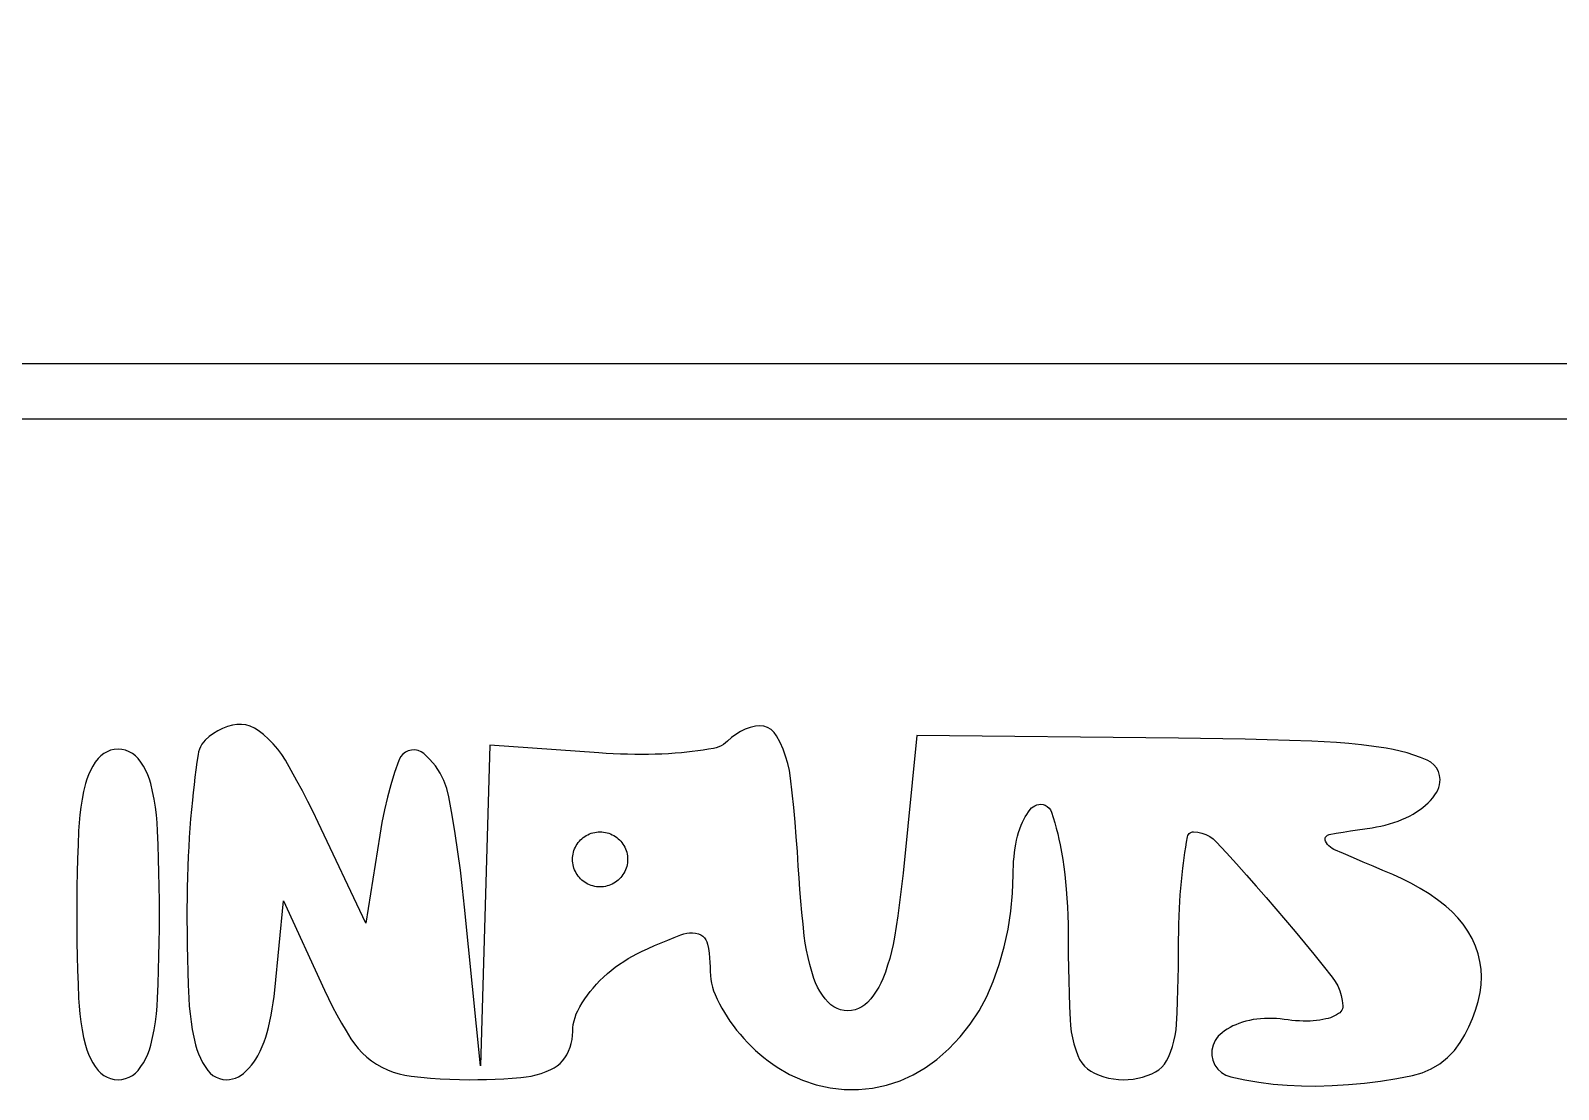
# Model space of a CAD drawing. Header units: millimetres. Extents: x -134 to 134, y -49 to 49.
# Drawn here: x -54.91 to -49.21, y -12.01 to -8.06 of the extents above; entities that cross this region are included whole.
import ezdxf

# ---------------------------------------------------------------- set-up
doc = ezdxf.new("R2010")
doc.units = ezdxf.units.MM
doc.header["$LTSCALE"] = 10
doc.header["$MEASUREMENT"] = 0

# ---------------------------------------------------------------- blocks, each defined once
blk = doc.blocks.new('DT0B-ULTRA_v_1')
at = {"color": 7, "linetype": 'Continuous', "lineweight": -3}
for points in [[(-68.7213, -6.4247, 0), (-68.7213, -9.5089, 0), (-51.71, -9.5089, 0), (-34.6987, -9.5089, 0)], [(-34.7976, -6.425, 0), (-34.7976, -9.3033, 0), (-51.708, -9.3033, 0), (-68.6185, -9.3033, 0), (-68.6185, -6.425, 0), (-68.6185, -3.5466, 0), (-51.708, -3.5466, 0), (-34.7976, -3.5466, 0), (-34.7976, -6.425, 0)], [(-54.2609, -10.7083, 0), (-54.2677, -10.7158, 0), (-54.2737, -10.7241, 0), (-54.2787, -10.733, 0), (-54.2828, -10.7423, 0), (-54.2859, -10.752, 0), (-54.2879, -10.762, 0), (-54.292, -10.7904, 0), (-54.2959, -10.8188, 0), (-54.2995, -10.8473, 0), (-54.303, -10.8758, 0), (-54.3062, -10.9043, 0), (-54.3093, -10.9328, 0), (-54.3127, -10.9676, 0), (-54.3157, -11.0024, 0), (-54.3184, -11.0372, 0), (-54.3208, -11.072, 0), (-54.3228, -11.1069, 0), (-54.3244, -11.1417, 0), (-54.3259, -11.1808, 0), (-54.3272, -11.22, 0), (-54.3282, -11.2591, 0), (-54.3289, -11.2982, 0), (-54.3293, -11.3373, 0), (-54.3294, -11.3765, 0), (-54.3292, -11.4257, 0), (-54.3287, -11.4749, 0), (-54.3277, -11.5241, 0), (-54.3264, -11.5733, 0), (-54.3247, -11.6225, 0), (-54.3226, -11.6716, 0), (-54.3208, -11.701, 0), (-54.318, -11.7303, 0), (-54.3143, -11.7595, 0), (-54.3096, -11.7885, 0), (-54.304, -11.8174, 0), (-54.2974, -11.8461, 0), (-54.2925, -11.8632, 0), (-54.2866, -11.8799, 0), (-54.2794, -11.8962, 0), (-54.2712, -11.9119, 0), (-54.2619, -11.9271, 0), (-54.2516, -11.9415, 0), (-54.2427, -11.9516, 0), (-54.2323, -11.9601, 0), (-54.2207, -11.967, 0), (-54.2082, -11.972, 0), (-54.1951, -11.9751, 0), (-54.1817, -11.9761, 0), (-54.1703, -11.9754, 0), (-54.159, -11.9734, 0), (-54.148, -11.9701, 0), (-54.1375, -11.9655, 0), (-54.1276, -11.9597, 0), (-54.1184, -11.9528, 0), (-54.1079, -11.9433, 0), (-54.0979, -11.9331, 0), (-54.0886, -11.9222, 0), (-54.08, -11.9109, 0), (-54.0721, -11.899, 0), (-54.065, -11.8867, 0), (-54.0564, -11.8699, 0), (-54.0485, -11.8527, 0), (-54.0415, -11.8352, 0), (-54.0352, -11.8175, 0), (-54.0296, -11.7995, 0), (-54.0249, -11.7812, 0), (-54.0197, -11.7582, 0), (-54.0151, -11.7352, 0), (-54.011, -11.712, 0), (-54.0074, -11.6887, 0), (-54.0044, -11.6654, 0), (-54.0018, -11.642, 0), (-53.9696, -11.3079, 0), (-53.816, -11.642, 0), (-53.8013, -11.6732, 0), (-53.7858, -11.704, 0), (-53.7697, -11.7345, 0), (-53.7529, -11.7646, 0), (-53.7354, -11.7943, 0), (-53.7173, -11.8236, 0), (-53.7045, -11.8422, 0), (-53.6904, -11.8597, 0), (-53.675, -11.8762, 0), (-53.6584, -11.8914, 0), (-53.6407, -11.9054, 0), (-53.622, -11.918, 0), (-53.602, -11.9293, 0), (-53.5813, -11.9392, 0), (-53.5599, -11.9476, 0), (-53.5379, -11.9544, 0), (-53.5156, -11.9596, 0), (-53.4929, -11.9632, 0), (-53.4569, -11.9671, 0), (-53.4209, -11.9704, 0), (-53.3848, -11.9729, 0), (-53.3487, -11.9747, 0), (-53.3125, -11.9758, 0), (-53.2763, -11.9761, 0), (-53.244, -11.9759, 0), (-53.2117, -11.9752, 0), (-53.1795, -11.9741, 0), (-53.1472, -11.9725, 0), (-53.115, -11.9705, 0), (-53.0828, -11.968, 0), (-53.0635, -11.9659, 0), (-53.0445, -11.9626, 0), (-53.0256, -11.9581, 0), (-53.007, -11.9526, 0), (-52.9888, -11.946, 0), (-52.971, -11.9384, 0), (-52.9588, -11.9319, 0), (-52.9474, -11.9242, 0), (-52.9369, -11.9153, 0), (-52.9273, -11.9053, 0), (-52.9189, -11.8944, 0), (-52.9116, -11.8827, 0), (-52.905, -11.8692, 0), (-52.8995, -11.8552, 0), (-52.8952, -11.8408, 0), (-52.892, -11.8261, 0), (-52.8901, -11.8112, 0), (-52.8894, -11.7962, 0), (-52.8888, -11.7828, 0), (-52.8872, -11.7695, 0), (-52.8845, -11.7563, 0), (-52.8808, -11.7434, 0), (-52.8761, -11.7308, 0), (-52.8705, -11.7187, 0), (-52.8624, -11.7037, 0), (-52.8537, -11.6891, 0), (-52.8445, -11.6748, 0), (-52.8347, -11.6609, 0), (-52.8244, -11.6474, 0), (-52.8136, -11.6343, 0), (-52.8009, -11.6201, 0), (-52.7878, -11.6063, 0), (-52.7741, -11.5931, 0), (-52.76, -11.5803, 0), (-52.7455, -11.568, 0), (-52.7305, -11.5563, 0), (-52.715, -11.5451, 0), (-52.6992, -11.5344, 0), (-52.683, -11.5243, 0), (-52.6665, -11.5148, 0), (-52.6496, -11.5058, 0), (-52.6324, -11.4975, 0), (-52.6082, -11.4864, 0), (-52.5839, -11.4756, 0), (-52.5595, -11.4651, 0), (-52.5349, -11.4548, 0), (-52.5102, -11.4448, 0), (-52.4855, -11.435, 0), (-52.4749, -11.4316, 0), (-52.4641, -11.4293, 0), (-52.4531, -11.4283, 0), (-52.442, -11.4284, 0), (-52.431, -11.4297, 0), (-52.4202, -11.4322, 0), (-52.4118, -11.4355, 0), (-52.4043, -11.4403, 0), (-52.3977, -11.4463, 0), (-52.3923, -11.4534, 0), (-52.3883, -11.4615, 0), (-52.3858, -11.4701, 0), (-52.3829, -11.4869, 0), (-52.3805, -11.5039, 0), (-52.3786, -11.5209, 0), (-52.3773, -11.538, 0), (-52.3765, -11.5551, 0), (-52.3762, -11.5722, 0), (-52.3757, -11.587, 0), (-52.3742, -11.6016, 0), (-52.3717, -11.6162, 0), (-52.3682, -11.6305, 0), (-52.3637, -11.6445, 0), (-52.3582, -11.6582, 0), (-52.3504, -11.6754, 0), (-52.3419, -11.6924, 0), (-52.3329, -11.709, 0), (-52.3234, -11.7254, 0), (-52.3133, -11.7414, 0), (-52.3028, -11.7571, 0), (-52.2905, -11.774, 0), (-52.2778, -11.7906, 0), (-52.2645, -11.8067, 0), (-52.2507, -11.8224, 0), (-52.2365, -11.8378, 0), (-52.2218, -11.8526, 0), (-52.2069, -11.8667, 0), (-52.1916, -11.8804, 0), (-52.1758, -11.8935, 0), (-52.1597, -11.9061, 0), (-52.1431, -11.9181, 0), (-52.1261, -11.9297, 0), (-52.0801, -11.9565, 0), (-52.0315, -11.9784, 0), (-51.9809, -11.9951, 0), (-51.9289, -12.0064, 0), (-51.8759, -12.0122, 0), (-51.8227, -12.0125, 0), (-51.7699, -12.0072, 0), (-51.7181, -11.9963, 0), (-51.6676, -11.9801, 0), (-51.6192, -11.9585, 0), (-51.5733, -11.932, 0), (-51.5305, -11.9007, 0), (-51.4853, -11.8605, 0), (-51.4438, -11.8165, 0), (-51.4061, -11.7691, 0), (-51.3727, -11.7187, 0), (-51.3438, -11.6655, 0), (-51.3196, -11.61, 0), (-51.2971, -11.546, 0), (-51.2786, -11.4807, 0), (-51.2641, -11.4144, 0), (-51.2538, -11.3473, 0), (-51.2475, -11.2797, 0), (-51.2454, -11.2119, 0), (-51.2452, -11.195, 0), (-51.2446, -11.1781, 0), (-51.2436, -11.1612, 0), (-51.2421, -11.1444, 0), (-51.2402, -11.1276, 0), (-51.2379, -11.1109, 0), (-51.2355, -11.0963, 0), (-51.2325, -11.0819, 0), (-51.229, -11.0676, 0), (-51.2249, -11.0534, 0), (-51.2203, -11.0394, 0), (-51.2152, -11.0256, 0), (-51.2109, -11.0152, 0), (-51.2061, -11.0051, 0), (-51.2008, -10.9952, 0), (-51.195, -10.9856, 0), (-51.1887, -10.9763, 0), (-51.182, -10.9673, 0), (-51.1769, -10.9617, 0), (-51.1711, -10.957, 0), (-51.1645, -10.9532, 0), (-51.1575, -10.9504, 0), (-51.1502, -10.9487, 0), (-51.1426, -10.9481, 0), (-51.1339, -10.949, 0), (-51.1256, -10.9517, 0), (-51.1179, -10.9561, 0), (-51.1114, -10.9619, 0), (-51.1062, -10.969, 0), (-51.1026, -10.977, 0), (-51.0961, -10.997, 0), (-51.09, -11.0172, 0), (-51.0844, -11.0375, 0), (-51.0792, -11.058, 0), (-51.0744, -11.0785, 0), (-51.07, -11.0991, 0), (-51.0648, -11.1266, 0), (-51.0602, -11.1541, 0), (-51.0561, -11.1818, 0), (-51.0526, -11.2095, 0), (-51.0496, -11.2373, 0), (-51.0473, -11.2651, 0), (-51.045, -11.2979, 0), (-51.0431, -11.3307, 0), (-51.0417, -11.3635, 0), (-51.0407, -11.3964, 0), (-51.04, -11.4293, 0), (-51.0398, -11.4621, 0), (-51.0397, -11.5103, 0), (-51.0391, -11.5584, 0), (-51.0382, -11.6066, 0), (-51.0369, -11.6547, 0), (-51.0352, -11.7028, 0), (-51.0332, -11.7509, 0), (-51.0314, -11.774, 0), (-51.0284, -11.797, 0), (-51.0242, -11.8198, 0), (-51.0186, -11.8423, 0), (-51.0119, -11.8644, 0), (-51.0039, -11.8862, 0), (-50.9972, -11.9001, 0), (-50.9889, -11.9131, 0), (-50.9791, -11.925, 0), (-50.9678, -11.9356, 0), (-50.9553, -11.9446, 0), (-50.9418, -11.9521, 0), (-50.9247, -11.9593, 0), (-50.9072, -11.9653, 0), (-50.8893, -11.97, 0), (-50.8711, -11.9734, 0), (-50.8527, -11.9754, 0), (-50.8342, -11.9761, 0), (-50.816, -11.9755, 0), (-50.7979, -11.9736, 0), (-50.7799, -11.9705, 0), (-50.7622, -11.9662, 0), (-50.7448, -11.9607, 0), (-50.7278, -11.954, 0), (-50.7145, -11.9473, 0), (-50.7022, -11.9389, 0), (-50.691, -11.9291, 0), (-50.6811, -11.918, 0), (-50.6726, -11.9058, 0), (-50.6658, -11.8926, 0), (-50.6577, -11.8728, 0), (-50.6508, -11.8525, 0), (-50.6451, -11.8319, 0), (-50.6407, -11.8109, 0), (-50.6376, -11.7897, 0), (-50.6358, -11.7684, 0), (-50.6336, -11.726, 0), (-50.6318, -11.6835, 0), (-50.6304, -11.641, 0), (-50.6294, -11.5985, 0), (-50.6288, -11.556, 0), (-50.6286, -11.5135, 0), (-50.6285, -11.4839, 0), (-50.6282, -11.4544, 0), (-50.6276, -11.4248, 0), (-50.6268, -11.3953, 0), (-50.6258, -11.3657, 0), (-50.6246, -11.3362, 0), (-50.6233, -11.3112, 0), (-50.6217, -11.2863, 0), (-50.6197, -11.2614, 0), (-50.6175, -11.2365, 0), (-50.615, -11.2116, 0), (-50.6121, -11.1868, 0), (-50.6096, -11.1672, 0), (-50.607, -11.1477, 0), (-50.6041, -11.1281, 0), (-50.6011, -11.1086, 0), (-50.598, -11.0891, 0), (-50.5946, -11.0696, 0), (-50.5933, -11.0651, 0), (-50.5911, -11.0609, 0), (-50.588, -11.0573, 0), (-50.5843, -11.0544, 0), (-50.5801, -11.0523, 0), (-50.5755, -11.0511, 0), (-50.5723, -11.0509, 0), (-50.5564, -11.052, 0), (-50.5409, -11.0553, 0), (-50.5259, -11.0606, 0), (-50.5118, -11.068, 0), (-50.4988, -11.0772, 0), (-50.4873, -11.0882, 0), (-50.4496, -11.1293, 0), (-50.4121, -11.1706, 0), (-50.3748, -11.2122, 0), (-50.3379, -11.254, 0), (-50.3011, -11.296, 0), (-50.2647, -11.3382, 0), (-50.2289, -11.3802, 0), (-50.1933, -11.4225, 0), (-50.1581, -11.465, 0), (-50.1232, -11.5077, 0), (-50.0885, -11.5507, 0), (-50.0542, -11.5939, 0), (-50.0431, -11.6095, 0), (-50.0338, -11.6262, 0), (-50.0262, -11.6438, 0), (-50.0206, -11.6621, 0), (-50.0168, -11.6808, 0), (-50.0151, -11.6999, 0), (-50.0154, -11.7057, 0), (-50.0166, -11.7113, 0), (-50.0189, -11.7167, 0), (-50.022, -11.7216, 0), (-50.0259, -11.7259, 0), (-50.0305, -11.7294, 0), (-50.0379, -11.7338, 0), (-50.0455, -11.7378, 0), (-50.0534, -11.7414, 0), (-50.0614, -11.7446, 0), (-50.0696, -11.7472, 0), (-50.0779, -11.7494, 0), (-50.0896, -11.7519, 0), (-50.1013, -11.754, 0), (-50.1132, -11.7556, 0), (-50.125, -11.7567, 0), (-50.1369, -11.7574, 0), (-50.1489, -11.7575, 0), (-50.163, -11.7573, 0), (-50.1772, -11.7568, 0), (-50.1913, -11.7559, 0), (-50.2054, -11.7547, 0), (-50.2195, -11.7531, 0), (-50.2336, -11.7513, 0), (-50.2482, -11.7494, 0), (-50.2628, -11.7482, 0), (-50.2775, -11.7474, 0), (-50.2923, -11.7472, 0), (-50.307, -11.7476, 0), (-50.3216, -11.7485, 0), (-50.3355, -11.75, 0), (-50.3493, -11.752, 0), (-50.3629, -11.7547, 0), (-50.3765, -11.758, 0), (-50.3899, -11.7619, 0), (-50.4031, -11.7663, 0), (-50.4142, -11.7707, 0), (-50.4251, -11.7756, 0), (-50.4358, -11.7812, 0), (-50.4461, -11.7872, 0), (-50.4561, -11.7938, 0), (-50.4658, -11.8009, 0), (-50.4732, -11.8072, 0), (-50.4799, -11.8142, 0), (-50.4859, -11.8218, 0), (-50.4911, -11.83, 0), (-50.4956, -11.8386, 0), (-50.4992, -11.8476, 0), (-50.5034, -11.8662, 0), (-50.5036, -11.8852, 0), (-50.5, -11.9038, 0), (-50.4925, -11.9213, 0), (-50.4815, -11.9368, 0), (-50.4676, -11.9498, 0), (-50.4513, -11.9595, 0), (-50.4335, -11.9656, 0), (-50.3812, -11.9766, 0), (-50.3285, -11.9855, 0), (-50.2754, -11.9923, 0), (-50.2222, -11.997, 0), (-50.1687, -11.9996, 0), (-50.1153, -12, 0), (-50.0547, -11.9983, 0), (-49.9942, -11.9946, 0), (-49.9339, -11.989, 0), (-49.8738, -11.9813, 0), (-49.8139, -11.9717, 0), (-49.7545, -11.9601, 0), (-49.7189, -11.95, 0), (-49.6849, -11.9354, 0), (-49.6532, -11.9164, 0), (-49.6242, -11.8934, 0), (-49.5985, -11.8668, 0), (-49.5765, -11.837, 0), (-49.5593, -11.8082, 0), (-49.544, -11.7783, 0), (-49.5306, -11.7476, 0), (-49.5192, -11.716, 0), (-49.5099, -11.6838, 0), (-49.5026, -11.651, 0), (-49.4985, -11.622, 0), (-49.4972, -11.5926, 0), (-49.4987, -11.5633, 0), (-49.5029, -11.5343, 0), (-49.5099, -11.5058, 0), (-49.5195, -11.478, 0), (-49.5325, -11.4494, 0), (-49.5478, -11.422, 0), (-49.5655, -11.396, 0), (-49.5852, -11.3716, 0), (-49.607, -11.349, 0), (-49.6306, -11.3283, 0), (-49.6612, -11.3049, 0), (-49.6929, -11.2829, 0), (-49.7256, -11.2624, 0), (-49.7591, -11.2434, 0), (-49.7936, -11.226, 0), (-49.8288, -11.2103, 0), (-49.8654, -11.1948, 0), (-49.9021, -11.1792, 0), (-49.9387, -11.1636, 0), (-49.9753, -11.1479, 0), (-50.0119, -11.1321, 0), (-50.0484, -11.1162, 0), (-50.055, -11.1128, 0), (-50.0612, -11.1086, 0), (-50.0668, -11.1037, 0), (-50.0717, -11.0981, 0), (-50.0759, -11.0919, 0), (-50.0794, -11.0853, 0), (-50.0805, -11.0818, 0), (-50.0808, -11.0782, 0), (-50.0804, -11.0746, 0), (-50.0793, -11.0711, 0), (-50.0775, -11.0679, 0), (-50.075, -11.0652, 0), (-50.072, -11.0631, 0), (-50.0687, -11.0616, 0), (-50.0664, -11.0611, 0), (-50.0397, -11.0563, 0), (-50.013, -11.0518, 0), (-49.9863, -11.0474, 0), (-49.9595, -11.0432, 0), (-49.9327, -11.0392, 0), (-49.9059, -11.0353, 0), (-49.8893, -11.0327, 0), (-49.8729, -11.0295, 0), (-49.8567, -11.0257, 0), (-49.8405, -11.0213, 0), (-49.8246, -11.0164, 0), (-49.8088, -11.0109, 0), (-49.7943, -11.0053, 0), (-49.7801, -10.999, 0), (-49.7663, -10.992, 0), (-49.7527, -10.9845, 0), (-49.7395, -10.9764, 0), (-49.7266, -10.9677, 0), (-49.7162, -10.9599, 0), (-49.7062, -10.9515, 0), (-49.6966, -10.9427, 0), (-49.6876, -10.9333, 0), (-49.679, -10.9235, 0), (-49.671, -10.9132, 0), (-49.6654, -10.9046, 0), (-49.6606, -10.8954, 0), (-49.6569, -10.8858, 0), (-49.6542, -10.8759, 0), (-49.6526, -10.8657, 0), (-49.652, -10.8554, 0), (-49.6535, -10.8403, 0), (-49.6579, -10.8257, 0), (-49.665, -10.8122, 0), (-49.6746, -10.8004, 0), (-49.6863, -10.7906, 0), (-49.6997, -10.7833, 0), (-49.7245, -10.7733, 0), (-49.7498, -10.7643, 0), (-49.7753, -10.7564, 0), (-49.8012, -10.7495, 0), (-49.8274, -10.7437, 0), (-49.8537, -10.739, 0), (-49.8997, -10.7322, 0), (-49.9457, -10.7264, 0), (-49.9919, -10.7215, 0), (-50.0382, -10.7175, 0), (-50.0845, -10.7145, 0), (-50.1309, -10.7124, 0), (-50.2138, -10.7097, 0), (-50.2968, -10.7074, 0), (-50.3797, -10.7053, 0), (-50.4627, -10.7036, 0), (-50.5457, -10.7023, 0), (-50.6286, -10.7012, 0), (-51.6052, -10.6911, 0), (-51.6566, -11.2051, 0), (-51.6609, -11.2452, 0), (-51.6655, -11.2852, 0), (-51.6707, -11.3251, 0), (-51.6762, -11.365, 0), (-51.6822, -11.4048, 0), (-51.6887, -11.4446, 0), (-51.6936, -11.4709, 0), (-51.6994, -11.4971, 0), (-51.7062, -11.5231, 0), (-51.7139, -11.5487, 0), (-51.7225, -11.5741, 0), (-51.732, -11.5992, 0), (-51.7391, -11.6154, 0), (-51.7472, -11.631, 0), (-51.7562, -11.6462, 0), (-51.7663, -11.6607, 0), (-51.7772, -11.6746, 0), (-51.789, -11.6878, 0), (-51.799, -11.697, 0), (-51.8102, -11.7047, 0), (-51.8224, -11.7109, 0), (-51.8353, -11.7155, 0), (-51.8486, -11.7182, 0), (-51.8622, -11.7191, 0), (-51.8759, -11.7182, 0), (-51.8894, -11.7154, 0), (-51.9024, -11.7107, 0), (-51.9146, -11.7044, 0), (-51.9258, -11.6964, 0), (-51.9358, -11.687, 0), (-51.9471, -11.6739, 0), (-51.9575, -11.66, 0), (-51.967, -11.6454, 0), (-51.9753, -11.6302, 0), (-51.9827, -11.6145, 0), (-51.9889, -11.5983, 0), (-51.9973, -11.5723, 0), (-52.0047, -11.546, 0), (-52.0112, -11.5195, 0), (-52.0168, -11.4928, 0), (-52.0214, -11.4659, 0), (-52.025, -11.4388, 0), (-52.0298, -11.3957, 0), (-52.0342, -11.3525, 0), (-52.0381, -11.3093, 0), (-52.0417, -11.266, 0), (-52.0448, -11.2227, 0), (-52.0475, -11.1794, 0), (-52.051, -11.1244, 0), (-52.055, -11.0694, 0), (-52.0595, -11.0145, 0), (-52.0647, -10.9597, 0), (-52.0704, -10.9048, 0), (-52.0767, -10.8501, 0), (-52.0809, -10.8225, 0), (-52.0869, -10.7953, 0), (-52.0948, -10.7686, 0), (-52.1043, -10.7424, 0), (-52.1156, -10.7169, 0), (-52.1286, -10.6922, 0), (-52.1375, -10.6797, 0), (-52.1488, -10.6693, 0), (-52.162, -10.6615, 0), (-52.1766, -10.6567, 0), (-52.1918, -10.6549, 0), (-52.2071, -10.6564, 0), (-52.2266, -10.6613, 0), (-52.2456, -10.6681, 0), (-52.2637, -10.6767, 0), (-52.281, -10.6871, 0), (-52.2972, -10.6991, 0), (-52.3121, -10.7126, 0), (-52.3193, -10.7192, 0), (-52.3272, -10.725, 0), (-52.3357, -10.73, 0), (-52.3446, -10.734, 0), (-52.3538, -10.7372, 0), (-52.3634, -10.7394, 0), (-52.3832, -10.7428, 0), (-52.4031, -10.7459, 0), (-52.423, -10.7487, 0), (-52.443, -10.7513, 0), (-52.463, -10.7535, 0), (-52.4831, -10.7555, 0), (-52.5076, -10.7575, 0), (-52.5322, -10.7592, 0), (-52.5568, -10.7605, 0), (-52.5814, -10.7614, 0), (-52.6061, -10.7619, 0), (-52.6307, -10.7621, 0), (-52.6576, -10.7619, 0), (-52.6844, -10.7614, 0), (-52.7113, -10.7606, 0), (-52.7381, -10.7594, 0), (-52.765, -10.758, 0), (-52.7918, -10.7562, 0), (-53.1986, -10.7268, 0), (-53.2159, -11.3258, 0), (-53.2332, -11.9247, 0), (-53.293, -11.3317, 0), (-53.3004, -11.2627, 0), (-53.3088, -11.1939, 0), (-53.3182, -11.1251, 0), (-53.3285, -11.0566, 0), (-53.3397, -10.9881, 0), (-53.3519, -10.9199, 0), (-53.3595, -10.8892, 0), (-53.3704, -10.8596, 0), (-53.3847, -10.8314, 0), (-53.4021, -10.805, 0), (-53.4224, -10.7808, 0), (-53.4452, -10.759, 0), (-53.4554, -10.7521, 0), (-53.4668, -10.7474, 0), (-53.4789, -10.7452, 0), (-53.4912, -10.7456, 0), (-53.5031, -10.7485, 0), (-53.5142, -10.7538, 0), (-53.5239, -10.7613, 0), (-53.5319, -10.7707, 0), (-53.5377, -10.7815, 0), (-53.5387, -10.784, 0), (-53.5542, -10.8295, 0), (-53.5682, -10.8754, 0), (-53.5808, -10.9218, 0), (-53.592, -10.9685, 0), (-53.6016, -11.0156, 0), (-53.6098, -11.0629, 0), (-53.6612, -11.3914, 0), (-53.8395, -11.0156, 0), (-53.8585, -10.9762, 0), (-53.8781, -10.9372, 0), (-53.8982, -10.8984, 0), (-53.919, -10.8599, 0), (-53.9403, -10.8218, 0), (-53.9622, -10.7839, 0), (-53.9757, -10.7626, 0), (-53.9907, -10.7422, 0), (-54.007, -10.7229, 0), (-54.0246, -10.7047, 0), (-54.0434, -10.6878, 0), (-54.0634, -10.6722, 0), (-54.0777, -10.6633, 0), (-54.0931, -10.6564, 0), (-54.1094, -10.6519, 0), (-54.1262, -10.6496, 0), (-54.1431, -10.6498, 0), (-54.1598, -10.6524, 0), (-54.1786, -10.6576, 0), (-54.1968, -10.6646, 0), (-54.2143, -10.6732, 0), (-54.2309, -10.6834, 0), (-54.2465, -10.6951, 0), (-54.2609, -10.7083, 0)], [(-54.7406, -11.3593, 0), (-54.7404, -11.4114, 0), (-54.7399, -11.4634, 0), (-54.739, -11.5154, 0), (-54.7377, -11.5674, 0), (-54.736, -11.6194, 0), (-54.734, -11.6714, 0), (-54.7322, -11.7011, 0), (-54.7295, -11.7307, 0), (-54.7257, -11.7602, 0), (-54.7209, -11.7895, 0), (-54.7152, -11.8187, 0), (-54.7085, -11.8476, 0), (-54.7036, -11.8646, 0), (-54.6974, -11.8812, 0), (-54.6899, -11.8972, 0), (-54.6813, -11.9127, 0), (-54.6716, -11.9274, 0), (-54.6607, -11.9414, 0), (-54.6509, -11.9515, 0), (-54.6397, -11.9601, 0), (-54.6274, -11.967, 0), (-54.6142, -11.972, 0), (-54.6005, -11.9751, 0), (-54.5864, -11.9761, 0), (-54.5723, -11.9751, 0), (-54.5586, -11.972, 0), (-54.5454, -11.967, 0), (-54.5331, -11.9601, 0), (-54.5219, -11.9515, 0), (-54.5121, -11.9414, 0), (-54.5013, -11.9274, 0), (-54.4915, -11.9127, 0), (-54.4829, -11.8972, 0), (-54.4755, -11.8812, 0), (-54.4693, -11.8646, 0), (-54.4643, -11.8476, 0), (-54.4576, -11.8187, 0), (-54.4519, -11.7895, 0), (-54.4471, -11.7602, 0), (-54.4434, -11.7307, 0), (-54.4406, -11.7011, 0), (-54.4388, -11.6714, 0), (-54.4368, -11.6194, 0), (-54.4352, -11.5674, 0), (-54.4339, -11.5154, 0), (-54.4329, -11.4634, 0), (-54.4324, -11.4114, 0), (-54.4322, -11.3593, 0), (-54.4324, -11.3073, 0), (-54.4329, -11.2553, 0), (-54.4339, -11.2032, 0), (-54.4352, -11.1512, 0), (-54.4368, -11.0992, 0), (-54.4388, -11.0472, 0), (-54.4406, -11.0176, 0), (-54.4434, -10.988, 0), (-54.4471, -10.9585, 0), (-54.4519, -10.9291, 0), (-54.4576, -10.9, 0), (-54.4643, -10.871, 0), (-54.4693, -10.854, 0), (-54.4755, -10.8375, 0), (-54.4829, -10.8214, 0), (-54.4915, -10.806, 0), (-54.5013, -10.7912, 0), (-54.5121, -10.7772, 0), (-54.5219, -10.7671, 0), (-54.5331, -10.7585, 0), (-54.5454, -10.7516, 0), (-54.5586, -10.7466, 0), (-54.5723, -10.7436, 0), (-54.5864, -10.7425, 0), (-54.6005, -10.7436, 0), (-54.6142, -10.7466, 0), (-54.6274, -10.7516, 0), (-54.6397, -10.7585, 0), (-54.6509, -10.7671, 0), (-54.6607, -10.7772, 0), (-54.6716, -10.7912, 0), (-54.6813, -10.806, 0), (-54.6899, -10.8214, 0), (-54.6974, -10.8375, 0), (-54.7036, -10.854, 0), (-54.7085, -10.871, 0), (-54.7152, -10.9, 0), (-54.7209, -10.9291, 0), (-54.7257, -10.9585, 0), (-54.7295, -10.988, 0), (-54.7322, -11.0176, 0), (-54.734, -11.0472, 0), (-54.736, -11.0992, 0), (-54.7377, -11.1512, 0), (-54.739, -11.2032, 0), (-54.7399, -11.2553, 0), (-54.7404, -11.3073, 0), (-54.7406, -11.3593, 0)], [(-52.6846, -11.1537, 0), (-52.6848, -11.1604, 0), (-52.6855, -11.1671, 0), (-52.6866, -11.1737, 0), (-52.6881, -11.1803, 0), (-52.6901, -11.1867, 0), (-52.6925, -11.193, 0), (-52.6953, -11.1991, 0), (-52.6984, -11.205, 0), (-52.702, -11.2107, 0), (-52.7059, -11.2162, 0), (-52.7102, -11.2214, 0), (-52.7148, -11.2263, 0), (-52.7197, -11.2309, 0), (-52.7249, -11.2352, 0), (-52.7304, -11.2391, 0), (-52.7361, -11.2427, 0), (-52.7421, -11.2459, 0), (-52.7482, -11.2487, 0), (-52.7545, -11.251, 0), (-52.7609, -11.253, 0), (-52.7674, -11.2545, 0), (-52.774, -11.2556, 0), (-52.7807, -11.2563, 0), (-52.7874, -11.2565, 0), (-52.7941, -11.2563, 0), (-52.8008, -11.2556, 0), (-52.8074, -11.2545, 0), (-52.814, -11.253, 0), (-52.8204, -11.251, 0), (-52.8267, -11.2487, 0), (-52.8328, -11.2459, 0), (-52.8387, -11.2427, 0), (-52.8444, -11.2391, 0), (-52.8499, -11.2352, 0), (-52.8551, -11.2309, 0), (-52.86, -11.2263, 0), (-52.8646, -11.2214, 0), (-52.8689, -11.2162, 0), (-52.8728, -11.2107, 0), (-52.8764, -11.205, 0), (-52.8796, -11.1991, 0), (-52.8824, -11.193, 0), (-52.8848, -11.1867, 0), (-52.8867, -11.1803, 0), (-52.8882, -11.1737, 0), (-52.8893, -11.1671, 0), (-52.89, -11.1604, 0), (-52.8902, -11.1537, 0), (-52.89, -11.147, 0), (-52.8893, -11.1403, 0), (-52.8882, -11.1337, 0), (-52.8867, -11.1272, 0), (-52.8848, -11.1208, 0), (-52.8824, -11.1145, 0), (-52.8796, -11.1084, 0), (-52.8764, -11.1024, 0), (-52.8728, -11.0967, 0), (-52.8689, -11.0912, 0), (-52.8646, -11.086, 0), (-52.86, -11.0811, 0), (-52.8551, -11.0765, 0), (-52.8499, -11.0722, 0), (-52.8444, -11.0683, 0), (-52.8387, -11.0647, 0), (-52.8328, -11.0616, 0), (-52.8267, -11.0588, 0), (-52.8204, -11.0564, 0), (-52.814, -11.0544, 0), (-52.8074, -11.0529, 0), (-52.8008, -11.0518, 0), (-52.7941, -11.0511, 0), (-52.7874, -11.0509, 0), (-52.7807, -11.0511, 0), (-52.774, -11.0518, 0), (-52.7674, -11.0529, 0), (-52.7609, -11.0544, 0), (-52.7545, -11.0564, 0), (-52.7482, -11.0588, 0), (-52.7421, -11.0616, 0), (-52.7361, -11.0647, 0), (-52.7304, -11.0683, 0), (-52.7249, -11.0722, 0), (-52.7197, -11.0765, 0), (-52.7148, -11.0811, 0), (-52.7102, -11.086, 0), (-52.7059, -11.0912, 0), (-52.702, -11.0967, 0), (-52.6984, -11.1024, 0), (-52.6953, -11.1084, 0), (-52.6925, -11.1145, 0), (-52.6901, -11.1208, 0), (-52.6881, -11.1272, 0), (-52.6866, -11.1337, 0), (-52.6855, -11.1403, 0), (-52.6848, -11.147, 0), (-52.6846, -11.1537, 0)]]:
    blk.add_polyline3d(points, dxfattribs=at)

msp = doc.modelspace()

# ---------------------------------------------------------------- block references
msp.add_blockref('DT0B-ULTRA_v_1', (0, 0))

doc.saveas('drawing.dxf')
